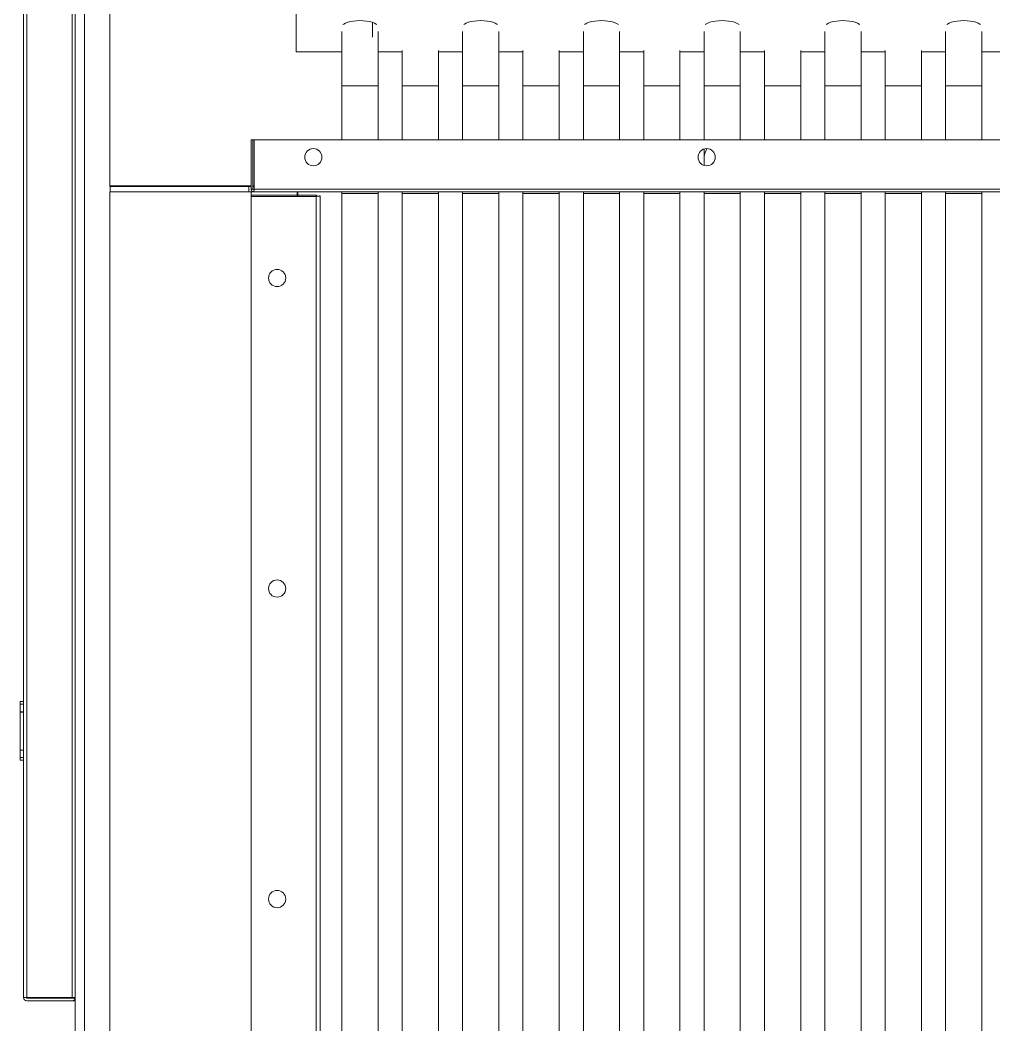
# Model space of a CAD drawing. Header units: millimetres. Extents: x 5343 to 29633, y -275 to 12336.
# Drawn here: x 16038 to 16602, y 4017 to 4599 of the extents above; entities that cross this region are included whole.
import ezdxf

# ---------------------------------------------------------------- set-up
doc = ezdxf.new("R2010")
doc.units = ezdxf.units.MM

msp = doc.modelspace()

# ---------------------------------------------------------------- linework, layer by layer
at = {"linetype": 'Continuous', "lineweight": 15}
for p, q in [((16039.53, 4032.85), (16039.53, 4839.05)), ((16041.43, 4032.85), (16041.43, 4839.05)), ((16041.43, 4032.85), (16041.43, 4839.05)), ((16067.63, 4032.85), (16067.63, 4839.05)), ((16067.63, 4032.85), (16067.63, 4839.05)), ((16069.53, 4820.95), (16069.53, 3180.95)), ((16069.53, 4820.95), (16069.53, 3180.95)), ((16074.93, 4820.95), (16074.93, 3180.95)), ((16074.93, 4820.95), (16074.93, 3180.95)), ((16089.53, 4766.95), (16089.53, 4503.35)), ((16089.53, 4766.95), (16089.53, 4503.35)), ((16197.53, 4580.95), (16197.53, 4610.95)), ((16197.53, 4580.95), (16197.53, 4610.95)), ((16197.53, 4584.45), (16197.53, 4610.95)), ((16225.13, 4597.12), (16224.7, 4596.79)), ((16225.13, 4597.12), (16224.7, 4596.79)), ((16226.15, 4597.69), (16225.13, 4597.12)), ((16226.15, 4597.69), (16225.13, 4597.12)), ((16227.45, 4598.18), (16226.15, 4597.69)), ((16227.45, 4598.18), (16226.15, 4597.69)), ((16229, 4598.58), (16227.45, 4598.18)), ((16229, 4598.58), (16227.45, 4598.18)), ((16230.73, 4598.87), (16229, 4598.58)), ((16230.73, 4598.87), (16229, 4598.58)), ((16232.6, 4599.05), (16230.73, 4598.87)), ((16232.6, 4599.05), (16230.73, 4598.87)), ((16234.53, 4599.12), (16232.6, 4599.05)), ((16234.53, 4599.12), (16232.6, 4599.05)), ((16236.46, 4599.05), (16234.53, 4599.12)), ((16236.46, 4599.05), (16234.53, 4599.12)), ((16238.32, 4598.87), (16236.46, 4599.05)), ((16238.32, 4598.87), (16236.46, 4599.05)), ((16240.06, 4598.58), (16238.32, 4598.87)), ((16240.06, 4598.58), (16238.32, 4598.87)), ((16241.6, 4598.18), (16240.06, 4598.58)), ((16241.6, 4598.18), (16240.06, 4598.58)), ((16242.91, 4597.69), (16241.6, 4598.18)), ((16242.91, 4597.69), (16241.6, 4598.18)), ((16241.82, 4598.1), (16241.82, 4589.59)), ((16243.93, 4597.12), (16242.91, 4597.69)), ((16243.93, 4597.12), (16242.91, 4597.69)), ((16244.35, 4596.79), (16243.93, 4597.12)), ((16244.35, 4596.79), (16243.93, 4597.12)), ((16295.13, 4597.12), (16294.7, 4596.79)), ((16295.13, 4597.12), (16294.7, 4596.79)), ((16296.15, 4597.69), (16295.13, 4597.12)), ((16296.15, 4597.69), (16295.13, 4597.12)), ((16297.45, 4598.18), (16296.15, 4597.69)), ((16297.45, 4598.18), (16296.15, 4597.69)), ((16299, 4598.58), (16297.45, 4598.18)), ((16299, 4598.58), (16297.45, 4598.18)), ((16300.73, 4598.87), (16299, 4598.58)), ((16300.73, 4598.87), (16299, 4598.58)), ((16302.6, 4599.05), (16300.73, 4598.87)), ((16302.6, 4599.05), (16300.73, 4598.87)), ((16304.53, 4599.12), (16302.6, 4599.05)), ((16304.53, 4599.12), (16302.6, 4599.05)), ((16306.46, 4599.05), (16304.53, 4599.12)), ((16306.46, 4599.05), (16304.53, 4599.12)), ((16308.32, 4598.87), (16306.46, 4599.05)), ((16308.32, 4598.87), (16306.46, 4599.05)), ((16310.06, 4598.58), (16308.32, 4598.87)), ((16310.06, 4598.58), (16308.32, 4598.87)), ((16311.6, 4598.18), (16310.06, 4598.58)), ((16311.6, 4598.18), (16310.06, 4598.58)), ((16312.91, 4597.69), (16311.6, 4598.18)), ((16312.91, 4597.69), (16311.6, 4598.18)), ((16313.93, 4597.12), (16312.91, 4597.69)), ((16313.93, 4597.12), (16312.91, 4597.69)), ((16314.35, 4596.79), (16313.93, 4597.12)), ((16314.35, 4596.79), (16313.93, 4597.12)), ((16365.13, 4597.12), (16364.7, 4596.79)), ((16365.13, 4597.12), (16364.7, 4596.79)), ((16366.15, 4597.69), (16365.13, 4597.12)), ((16366.15, 4597.69), (16365.13, 4597.12)), ((16367.45, 4598.18), (16366.15, 4597.69)), ((16367.45, 4598.18), (16366.15, 4597.69)), ((16369, 4598.58), (16367.45, 4598.18)), ((16369, 4598.58), (16367.45, 4598.18)), ((16370.73, 4598.87), (16369, 4598.58)), ((16370.73, 4598.87), (16369, 4598.58)), ((16372.6, 4599.05), (16370.73, 4598.87)), ((16372.6, 4599.05), (16370.73, 4598.87)), ((16374.53, 4599.12), (16372.6, 4599.05)), ((16374.53, 4599.12), (16372.6, 4599.05)), ((16376.46, 4599.05), (16374.53, 4599.12)), ((16376.46, 4599.05), (16374.53, 4599.12)), ((16378.32, 4598.87), (16376.46, 4599.05)), ((16378.32, 4598.87), (16376.46, 4599.05)), ((16380.06, 4598.58), (16378.32, 4598.87)), ((16380.06, 4598.58), (16378.32, 4598.87)), ((16381.6, 4598.18), (16380.06, 4598.58)), ((16381.6, 4598.18), (16380.06, 4598.58)), ((16382.91, 4597.69), (16381.6, 4598.18)), ((16382.91, 4597.69), (16381.6, 4598.18)), ((16383.93, 4597.12), (16382.91, 4597.69)), ((16383.93, 4597.12), (16382.91, 4597.69)), ((16384.35, 4596.79), (16383.93, 4597.12)), ((16384.35, 4596.79), (16383.93, 4597.12)), ((16435.13, 4597.12), (16434.7, 4596.79)), ((16435.13, 4597.12), (16434.7, 4596.79)), ((16436.15, 4597.69), (16435.13, 4597.12)), ((16436.15, 4597.69), (16435.13, 4597.12)), ((16437.45, 4598.18), (16436.15, 4597.69)), ((16437.45, 4598.18), (16436.15, 4597.69)), ((16439, 4598.58), (16437.45, 4598.18)), ((16439, 4598.58), (16437.45, 4598.18)), ((16440.73, 4598.87), (16439, 4598.58)), ((16440.73, 4598.87), (16439, 4598.58)), ((16442.6, 4599.05), (16440.73, 4598.87)), ((16442.6, 4599.05), (16440.73, 4598.87)), ((16444.53, 4599.12), (16442.6, 4599.05)), ((16444.53, 4599.12), (16442.6, 4599.05)), ((16446.46, 4599.05), (16444.53, 4599.12)), ((16446.46, 4599.05), (16444.53, 4599.12)), ((16448.32, 4598.87), (16446.46, 4599.05)), ((16448.32, 4598.87), (16446.46, 4599.05)), ((16450.06, 4598.58), (16448.32, 4598.87)), ((16450.06, 4598.58), (16448.32, 4598.87)), ((16451.6, 4598.18), (16450.06, 4598.58)), ((16451.6, 4598.18), (16450.06, 4598.58)), ((16452.91, 4597.69), (16451.6, 4598.18)), ((16452.91, 4597.69), (16451.6, 4598.18)), ((16453.93, 4597.12), (16452.91, 4597.69)), ((16453.93, 4597.12), (16452.91, 4597.69)), ((16454.35, 4596.79), (16453.93, 4597.12)), ((16454.35, 4596.79), (16453.93, 4597.12)), ((16505.13, 4597.12), (16504.7, 4596.79)), ((16505.13, 4597.12), (16504.7, 4596.79)), ((16506.15, 4597.69), (16505.13, 4597.12)), ((16506.15, 4597.69), (16505.13, 4597.12)), ((16507.45, 4598.18), (16506.15, 4597.69)), ((16507.45, 4598.18), (16506.15, 4597.69)), ((16509, 4598.58), (16507.45, 4598.18)), ((16509, 4598.58), (16507.45, 4598.18)), ((16510.73, 4598.87), (16509, 4598.58)), ((16510.73, 4598.87), (16509, 4598.58)), ((16512.6, 4599.05), (16510.73, 4598.87)), ((16512.6, 4599.05), (16510.73, 4598.87)), ((16514.53, 4599.12), (16512.6, 4599.05)), ((16514.53, 4599.12), (16512.6, 4599.05)), ((16516.46, 4599.05), (16514.53, 4599.12)), ((16516.46, 4599.05), (16514.53, 4599.12)), ((16518.32, 4598.87), (16516.46, 4599.05)), ((16518.32, 4598.87), (16516.46, 4599.05)), ((16520.06, 4598.58), (16518.32, 4598.87)), ((16520.06, 4598.58), (16518.32, 4598.87)), ((16521.6, 4598.18), (16520.06, 4598.58)), ((16521.6, 4598.18), (16520.06, 4598.58)), ((16522.91, 4597.69), (16521.6, 4598.18)), ((16522.91, 4597.69), (16521.6, 4598.18)), ((16523.93, 4597.12), (16522.91, 4597.69)), ((16523.93, 4597.12), (16522.91, 4597.69)), ((16524.35, 4596.79), (16523.93, 4597.12)), ((16524.35, 4596.79), (16523.93, 4597.12)), ((16575.13, 4597.12), (16574.7, 4596.79)), ((16575.13, 4597.12), (16574.7, 4596.79)), ((16576.15, 4597.69), (16575.13, 4597.12)), ((16576.15, 4597.69), (16575.13, 4597.12)), ((16577.45, 4598.18), (16576.15, 4597.69)), ((16577.45, 4598.18), (16576.15, 4597.69)), ((16579, 4598.58), (16577.45, 4598.18)), ((16579, 4598.58), (16577.45, 4598.18)), ((16580.73, 4598.87), (16579, 4598.58)), ((16580.73, 4598.87), (16579, 4598.58)), ((16582.6, 4599.05), (16580.73, 4598.87)), ((16582.6, 4599.05), (16580.73, 4598.87)), ((16584.53, 4599.12), (16582.6, 4599.05)), ((16584.53, 4599.12), (16582.6, 4599.05)), ((16586.46, 4599.05), (16584.53, 4599.12)), ((16588.32, 4598.87), (16586.46, 4599.05)), ((16590.06, 4598.58), (16588.32, 4598.87)), ((16591.6, 4598.18), (16590.06, 4598.58)), ((16592.91, 4597.69), (16591.6, 4598.18)), ((16593.93, 4597.12), (16592.91, 4597.69)), ((16594.35, 4596.79), (16593.93, 4597.12)), ((16224.03, 4592.83), (16224.03, 4561.32)), ((16224.03, 4592.83), (16224.03, 4561.32)), ((16245.03, 4561.32), (16245.03, 4592.83)), ((16245.03, 4561.32), (16245.03, 4592.83)), ((16294.03, 4592.83), (16294.03, 4561.32)), ((16294.03, 4592.83), (16294.03, 4561.32)), ((16315.03, 4561.32), (16315.03, 4592.83)), ((16315.03, 4561.32), (16315.03, 4592.83)), ((16364.03, 4592.83), (16364.03, 4561.32)), ((16364.03, 4592.83), (16364.03, 4561.32)), ((16385.03, 4561.32), (16385.03, 4592.83)), ((16385.03, 4561.32), (16385.03, 4592.83)), ((16434.03, 4592.83), (16434.03, 4561.32)), ((16434.03, 4592.83), (16434.03, 4561.32)), ((16455.03, 4561.32), (16455.03, 4592.83)), ((16455.03, 4561.32), (16455.03, 4592.83)), ((16504.03, 4592.83), (16504.03, 4561.32)), ((16504.03, 4592.83), (16504.03, 4561.32)), ((16525.03, 4561.32), (16525.03, 4592.83)), ((16525.03, 4561.32), (16525.03, 4592.83)), ((16574.03, 4592.83), (16574.03, 4561.32)), ((16574.03, 4592.83), (16574.03, 4561.32)), ((16595.03, 4561.32), (16595.03, 4592.83)), ((16197.53, 4580.95), (16224.03, 4580.95)), ((16197.53, 4580.95), (16224.03, 4580.95)), ((16245.03, 4580.95), (16259.03, 4580.95)), ((16245.03, 4580.95), (16259.03, 4580.95)), ((16259.03, 4581.76), (16259.03, 4561.32)), ((16259.03, 4581.76), (16259.03, 4561.32)), ((16280.03, 4561.32), (16280.03, 4581.76)), ((16280.03, 4561.32), (16280.03, 4581.76)), ((16280.03, 4580.95), (16294.03, 4580.95)), ((16280.03, 4580.95), (16294.03, 4580.95)), ((16315.03, 4580.95), (16329.03, 4580.95)), ((16315.03, 4580.95), (16329.03, 4580.95)), ((16329.03, 4581.76), (16329.03, 4561.32)), ((16329.03, 4581.76), (16329.03, 4561.32)), ((16350.03, 4561.32), (16350.03, 4581.76)), ((16350.03, 4561.32), (16350.03, 4581.76)), ((16350.03, 4580.95), (16364.03, 4580.95)), ((16350.03, 4580.95), (16364.03, 4580.95)), ((16385.03, 4580.95), (16399.03, 4580.95)), ((16385.03, 4580.95), (16399.03, 4580.95)), ((16399.03, 4581.76), (16399.03, 4561.32)), ((16399.03, 4581.76), (16399.03, 4561.32)), ((16420.03, 4561.32), (16420.03, 4581.76)), ((16420.03, 4561.32), (16420.03, 4581.76)), ((16420.03, 4580.95), (16434.03, 4580.95)), ((16420.03, 4580.95), (16434.03, 4580.95)), ((16455.03, 4580.95), (16469.03, 4580.95)), ((16455.03, 4580.95), (16469.03, 4580.95)), ((16469.03, 4581.76), (16469.03, 4561.32)), ((16469.03, 4581.76), (16469.03, 4561.32)), ((16490.03, 4561.32), (16490.03, 4581.76)), ((16490.03, 4561.32), (16490.03, 4581.76)), ((16490.03, 4580.95), (16504.03, 4580.95)), ((16490.03, 4580.95), (16504.03, 4580.95)), ((16525.03, 4580.95), (16539.03, 4580.95)), ((16525.03, 4580.95), (16539.03, 4580.95)), ((16539.03, 4581.76), (16539.03, 4561.32)), ((16539.03, 4581.76), (16539.03, 4561.32)), ((16560.03, 4561.32), (16560.03, 4581.76)), ((16560.03, 4561.32), (16560.03, 4581.76)), ((16560.03, 4580.95), (16574.03, 4580.95)), ((16560.03, 4580.95), (16574.03, 4580.95)), ((16595.03, 4580.95), (16609.03, 4580.95)), ((16224.03, 4561.32), (16224.03, 4529.95)), ((16234.53, 4561.32), (16224.03, 4561.32)), ((16224.03, 4561.32), (16224.03, 4529.95)), ((16234.53, 4561.32), (16224.03, 4561.32)), ((16245.03, 4561.32), (16234.53, 4561.32)), ((16245.03, 4561.32), (16234.53, 4561.32)), ((16245.03, 4529.95), (16245.03, 4561.32)), ((16245.03, 4529.95), (16245.03, 4561.32)), ((16259.03, 4561.32), (16259.03, 4529.95)), ((16269.53, 4561.32), (16259.03, 4561.32)), ((16259.03, 4561.32), (16259.03, 4529.95)), ((16269.53, 4561.32), (16259.03, 4561.32)), ((16280.03, 4561.32), (16269.53, 4561.32)), ((16280.03, 4561.32), (16269.53, 4561.32)), ((16280.03, 4529.95), (16280.03, 4561.32)), ((16280.03, 4529.95), (16280.03, 4561.32)), ((16294.03, 4561.32), (16294.03, 4529.95)), ((16304.53, 4561.32), (16294.03, 4561.32)), ((16294.03, 4561.32), (16294.03, 4529.95)), ((16304.53, 4561.32), (16294.03, 4561.32)), ((16315.03, 4561.32), (16304.53, 4561.32)), ((16315.03, 4561.32), (16304.53, 4561.32)), ((16315.03, 4529.95), (16315.03, 4561.32)), ((16315.03, 4529.95), (16315.03, 4561.32)), ((16329.03, 4561.32), (16329.03, 4529.95)), ((16339.53, 4561.32), (16329.03, 4561.32)), ((16329.03, 4561.32), (16329.03, 4529.95)), ((16339.53, 4561.32), (16329.03, 4561.32)), ((16350.03, 4561.32), (16339.53, 4561.32)), ((16350.03, 4561.32), (16339.53, 4561.32)), ((16350.03, 4529.95), (16350.03, 4561.32)), ((16350.03, 4529.95), (16350.03, 4561.32)), ((16364.03, 4561.32), (16364.03, 4529.95)), ((16374.53, 4561.32), (16364.03, 4561.32)), ((16364.03, 4561.32), (16364.03, 4529.95)), ((16374.53, 4561.32), (16364.03, 4561.32)), ((16385.03, 4561.32), (16374.53, 4561.32)), ((16385.03, 4561.32), (16374.53, 4561.32)), ((16385.03, 4529.95), (16385.03, 4561.32)), ((16385.03, 4529.95), (16385.03, 4561.32)), ((16399.03, 4561.32), (16399.03, 4529.95)), ((16409.53, 4561.32), (16399.03, 4561.32)), ((16399.03, 4561.32), (16399.03, 4529.95)), ((16409.53, 4561.32), (16399.03, 4561.32)), ((16420.03, 4561.32), (16409.53, 4561.32)), ((16420.03, 4561.32), (16409.53, 4561.32)), ((16420.03, 4529.95), (16420.03, 4561.32)), ((16420.03, 4529.95), (16420.03, 4561.32)), ((16434.03, 4561.32), (16434.03, 4529.95)), ((16444.53, 4561.32), (16434.03, 4561.32)), ((16434.03, 4561.32), (16434.03, 4529.95)), ((16444.53, 4561.32), (16434.03, 4561.32)), ((16455.03, 4561.32), (16444.53, 4561.32)), ((16455.03, 4561.32), (16444.53, 4561.32)), ((16455.03, 4529.95), (16455.03, 4561.32)), ((16455.03, 4529.95), (16455.03, 4561.32)), ((16469.03, 4561.32), (16469.03, 4529.95)), ((16479.53, 4561.32), (16469.03, 4561.32)), ((16469.03, 4561.32), (16469.03, 4529.95)), ((16479.53, 4561.32), (16469.03, 4561.32)), ((16490.03, 4561.32), (16479.53, 4561.32)), ((16490.03, 4561.32), (16479.53, 4561.32)), ((16490.03, 4529.95), (16490.03, 4561.32)), ((16490.03, 4529.95), (16490.03, 4561.32)), ((16504.03, 4561.32), (16504.03, 4529.95)), ((16514.53, 4561.32), (16504.03, 4561.32)), ((16504.03, 4561.32), (16504.03, 4529.95)), ((16514.53, 4561.32), (16504.03, 4561.32)), ((16525.03, 4561.32), (16514.53, 4561.32)), ((16525.03, 4561.32), (16514.53, 4561.32)), ((16525.03, 4529.95), (16525.03, 4561.32)), ((16525.03, 4529.95), (16525.03, 4561.32)), ((16539.03, 4561.32), (16539.03, 4529.95)), ((16549.53, 4561.32), (16539.03, 4561.32)), ((16539.03, 4561.32), (16539.03, 4529.95)), ((16549.53, 4561.32), (16539.03, 4561.32)), ((16560.03, 4561.32), (16549.53, 4561.32)), ((16560.03, 4561.32), (16549.53, 4561.32)), ((16560.03, 4529.95), (16560.03, 4561.32)), ((16560.03, 4529.95), (16560.03, 4561.32)), ((16574.03, 4561.32), (16574.03, 4529.95)), ((16584.53, 4561.32), (16574.03, 4561.32)), ((16574.03, 4561.32), (16574.03, 4529.95)), ((16584.53, 4561.32), (16574.03, 4561.32)), ((16595.03, 4561.32), (16584.53, 4561.32)), ((16595.03, 4529.95), (16595.03, 4561.32)), ((16171.53, 4529.95), (16171.53, 4501.35)), ((16172.53, 4529.95), (16171.53, 4529.95)), ((16171.53, 4529.95), (16171.53, 4501.35)), ((16172.53, 4529.95), (16171.53, 4529.95)), ((16172.53, 4501.35), (16172.53, 4529.95)), ((16173.23, 4529.95), (16172.53, 4529.95)), ((16172.53, 4501.35), (16172.53, 4529.95)), ((16173.23, 4529.95), (16172.53, 4529.95)), ((16173.23, 4529.95), (16925.82, 4529.95)), ((16173.23, 4501.35), (16173.23, 4529.95)), ((16173.23, 4529.95), (16925.82, 4529.95)), ((16173.23, 4501.35), (16173.23, 4529.95)), ((16434.03, 4524.72), (16434.03, 4518.95)), ((16434.03, 4524.72), (16434.03, 4518.95)), ((16434.03, 4518.95), (16434.03, 4515.18)), ((16434.03, 4518.95), (16434.03, 4515.18)), ((16171.53, 4503.35), (16089.53, 4503.35)), ((16171.53, 4503.35), (16089.53, 4503.35)), ((16170.03, 4502.95), (16089.69, 4502.95)), ((16089.69, 4502.95), (16089.69, 4499.95)), ((16170.03, 4502.95), (16089.69, 4502.95)), ((16089.69, 4502.95), (16089.69, 4499.95)), ((16171.53, 4502.95), (16170.03, 4502.95)), ((16170.03, 4502.95), (16170.03, 4499.95)), ((16171.53, 4502.95), (16170.03, 4502.95)), ((16170.03, 4502.95), (16170.03, 4499.95)), ((16173.23, 4503.35), (16172.53, 4503.35)), ((16173.23, 4503.35), (16172.53, 4503.35)), ((16173.23, 4502.95), (16172.53, 4502.95)), ((16173.23, 4502.95), (16172.53, 4502.95)), ((16089.53, 4499.95), (16089.53, 3499.95)), ((16089.69, 4499.95), (16089.53, 4499.95)), ((16089.69, 4499.95), (16089.53, 4499.95)), ((16089.53, 4499.95), (16089.53, 3499.95)), ((16170.03, 4499.95), (16089.69, 4499.95)), ((16170.03, 4499.95), (16089.69, 4499.95)), ((16170.03, 4499.95), (16171.53, 4499.95)), ((16170.03, 4499.95), (16171.53, 4499.95)), ((16171.53, 4501.35), (16172.53, 4501.35)), ((16171.53, 4501.35), (16172.53, 4501.35)), ((16171.53, 4499.95), (16171.53, 4497.95)), ((16172.93, 4499.95), (16171.53, 4499.95)), ((16171.53, 4499.95), (16171.53, 4497.95)), ((16172.93, 4499.95), (16171.53, 4499.95)), ((16209.13, 4497.95), (16171.53, 4497.95)), ((16171.53, 4497.95), (16171.53, 4497.25)), ((16209.13, 4497.95), (16171.53, 4497.95)), ((16171.53, 4497.95), (16171.53, 4497.25)), ((16171.53, 4497.25), (16171.53, 3502.66)), ((16209.13, 4497.25), (16171.53, 4497.25)), ((16171.53, 4497.25), (16171.53, 3502.66)), ((16209.13, 4497.25), (16171.53, 4497.25)), ((16173.18, 4500.95), (16172.93, 4500.95)), ((16173.18, 4500.95), (16172.93, 4500.95)), ((16926.13, 4499.95), (16172.93, 4499.95)), ((16926.13, 4499.95), (16172.93, 4499.95)), ((16925.82, 4501.35), (16173.23, 4501.35)), ((16925.82, 4501.35), (16173.23, 4501.35)), ((16198.13, 4499.95), (16198.13, 4497.25)), ((16198.13, 4499.95), (16198.13, 4497.25)), ((16198.53, 4499.95), (16198.53, 4497.25)), ((16198.53, 4499.95), (16198.53, 4497.25)), ((16209.13, 4497.25), (16209.13, 3502.66)), ((16209.13, 4497.25), (16209.13, 3502.66)), ((16209.53, 4497.55), (16209.53, 4497.28)), ((16209.53, 4497.55), (16209.53, 4497.28)), ((16211.53, 4497.55), (16211.53, 3502.35)), ((16211.53, 4497.55), (16211.53, 3502.35)), ((16224.03, 4499.95), (16224.03, 4498.95)), ((16224.03, 4499.95), (16224.03, 4498.95)), ((16224.03, 4498.95), (16224.03, 3499.95)), ((16234.53, 4498.95), (16224.03, 4498.95)), ((16224.03, 4498.95), (16224.03, 3499.95)), ((16234.53, 4498.95), (16224.03, 4498.95)), ((16245.03, 4498.95), (16234.53, 4498.95)), ((16245.03, 4498.95), (16234.53, 4498.95)), ((16245.03, 4498.95), (16245.03, 4499.95)), ((16245.03, 4498.95), (16245.03, 4499.95)), ((16245.03, 3499.95), (16245.03, 4498.95)), ((16245.03, 3499.95), (16245.03, 4498.95)), ((16259.03, 4499.95), (16259.03, 4498.95)), ((16259.03, 4499.95), (16259.03, 4498.95)), ((16259.03, 4498.95), (16259.03, 3499.95)), ((16269.53, 4498.95), (16259.03, 4498.95)), ((16259.03, 4498.95), (16259.03, 3499.95)), ((16269.53, 4498.95), (16259.03, 4498.95)), ((16280.03, 4498.95), (16269.53, 4498.95)), ((16280.03, 4498.95), (16269.53, 4498.95)), ((16280.03, 4498.95), (16280.03, 4499.95)), ((16280.03, 4498.95), (16280.03, 4499.95)), ((16280.03, 3499.95), (16280.03, 4498.95)), ((16280.03, 3499.95), (16280.03, 4498.95)), ((16294.03, 4499.95), (16294.03, 4498.95)), ((16294.03, 4499.95), (16294.03, 4498.95)), ((16294.03, 4498.95), (16294.03, 3499.95)), ((16304.53, 4498.95), (16294.03, 4498.95)), ((16294.03, 4498.95), (16294.03, 3499.95)), ((16304.53, 4498.95), (16294.03, 4498.95)), ((16315.03, 4498.95), (16304.53, 4498.95)), ((16315.03, 4498.95), (16304.53, 4498.95)), ((16315.03, 4498.95), (16315.03, 4499.95)), ((16315.03, 4498.95), (16315.03, 4499.95)), ((16315.03, 3499.95), (16315.03, 4498.95)), ((16315.03, 3499.95), (16315.03, 4498.95)), ((16329.03, 4499.95), (16329.03, 4498.95)), ((16329.03, 4499.95), (16329.03, 4498.95)), ((16329.03, 4498.95), (16329.03, 3499.95)), ((16339.53, 4498.95), (16329.03, 4498.95)), ((16329.03, 4498.95), (16329.03, 3499.95)), ((16339.53, 4498.95), (16329.03, 4498.95)), ((16350.03, 4498.95), (16339.53, 4498.95)), ((16350.03, 4498.95), (16339.53, 4498.95)), ((16350.03, 4498.95), (16350.03, 4499.95)), ((16350.03, 4498.95), (16350.03, 4499.95)), ((16350.03, 3499.95), (16350.03, 4498.95)), ((16350.03, 3499.95), (16350.03, 4498.95)), ((16364.03, 4499.95), (16364.03, 4498.95)), ((16364.03, 4499.95), (16364.03, 4498.95)), ((16364.03, 4498.95), (16364.03, 3499.95)), ((16374.53, 4498.95), (16364.03, 4498.95)), ((16364.03, 4498.95), (16364.03, 3499.95)), ((16374.53, 4498.95), (16364.03, 4498.95)), ((16385.03, 4498.95), (16374.53, 4498.95)), ((16385.03, 4498.95), (16374.53, 4498.95)), ((16385.03, 4498.95), (16385.03, 4499.95)), ((16385.03, 4498.95), (16385.03, 4499.95)), ((16385.03, 3499.95), (16385.03, 4498.95)), ((16385.03, 3499.95), (16385.03, 4498.95)), ((16399.03, 4499.95), (16399.03, 4498.95)), ((16399.03, 4499.95), (16399.03, 4498.95)), ((16399.03, 4498.95), (16399.03, 3499.95)), ((16409.53, 4498.95), (16399.03, 4498.95)), ((16399.03, 4498.95), (16399.03, 3499.95)), ((16409.53, 4498.95), (16399.03, 4498.95)), ((16420.03, 4498.95), (16409.53, 4498.95)), ((16420.03, 4498.95), (16409.53, 4498.95)), ((16420.03, 4498.95), (16420.03, 4499.95)), ((16420.03, 4498.95), (16420.03, 4499.95)), ((16420.03, 3499.95), (16420.03, 4498.95)), ((16420.03, 3499.95), (16420.03, 4498.95)), ((16434.03, 4499.95), (16434.03, 4498.95)), ((16434.03, 4499.95), (16434.03, 4498.95)), ((16434.03, 4498.95), (16434.03, 3499.95)), ((16444.53, 4498.95), (16434.03, 4498.95)), ((16434.03, 4498.95), (16434.03, 3499.95)), ((16444.53, 4498.95), (16434.03, 4498.95)), ((16455.03, 4498.95), (16444.53, 4498.95)), ((16455.03, 4498.95), (16444.53, 4498.95)), ((16455.03, 4498.95), (16455.03, 4499.95)), ((16455.03, 4498.95), (16455.03, 4499.95)), ((16455.03, 3499.95), (16455.03, 4498.95)), ((16455.03, 3499.95), (16455.03, 4498.95)), ((16469.03, 4499.95), (16469.03, 4498.95)), ((16469.03, 4499.95), (16469.03, 4498.95)), ((16469.03, 4498.95), (16469.03, 3499.95)), ((16479.53, 4498.95), (16469.03, 4498.95)), ((16469.03, 4498.95), (16469.03, 3499.95)), ((16479.53, 4498.95), (16469.03, 4498.95)), ((16490.03, 4498.95), (16479.53, 4498.95)), ((16490.03, 4498.95), (16479.53, 4498.95)), ((16490.03, 4498.95), (16490.03, 4499.95)), ((16490.03, 4498.95), (16490.03, 4499.95)), ((16490.03, 3499.95), (16490.03, 4498.95)), ((16490.03, 3499.95), (16490.03, 4498.95)), ((16504.03, 4499.95), (16504.03, 4498.95)), ((16504.03, 4499.95), (16504.03, 4498.95)), ((16504.03, 4498.95), (16504.03, 3499.95)), ((16514.53, 4498.95), (16504.03, 4498.95)), ((16504.03, 4498.95), (16504.03, 3499.95)), ((16514.53, 4498.95), (16504.03, 4498.95)), ((16525.03, 4498.95), (16514.53, 4498.95)), ((16525.03, 4498.95), (16514.53, 4498.95)), ((16525.03, 4498.95), (16525.03, 4499.95)), ((16525.03, 4498.95), (16525.03, 4499.95)), ((16525.03, 3499.95), (16525.03, 4498.95)), ((16525.03, 3499.95), (16525.03, 4498.95)), ((16539.03, 4499.95), (16539.03, 4498.95)), ((16539.03, 4499.95), (16539.03, 4498.95)), ((16539.03, 4498.95), (16539.03, 3499.95)), ((16549.53, 4498.95), (16539.03, 4498.95)), ((16539.03, 4498.95), (16539.03, 3499.95)), ((16549.53, 4498.95), (16539.03, 4498.95)), ((16560.03, 4498.95), (16549.53, 4498.95)), ((16560.03, 4498.95), (16549.53, 4498.95)), ((16560.03, 4498.95), (16560.03, 4499.95)), ((16560.03, 4498.95), (16560.03, 4499.95)), ((16560.03, 3499.95), (16560.03, 4498.95)), ((16560.03, 3499.95), (16560.03, 4498.95)), ((16574.03, 4499.95), (16574.03, 4498.95)), ((16574.03, 4499.95), (16574.03, 4498.95)), ((16574.03, 4498.95), (16574.03, 3499.95)), ((16584.53, 4498.95), (16574.03, 4498.95)), ((16574.03, 4498.95), (16574.03, 3499.95)), ((16584.53, 4498.95), (16574.03, 4498.95)), ((16595.03, 4498.95), (16584.53, 4498.95)), ((16595.03, 4498.95), (16595.03, 4499.95)), ((16595.03, 3499.95), (16595.03, 4498.95)), ((16039.53, 4204.41), (16037.53, 4204.41)), ((16037.53, 4202.91), (16037.53, 4204.41)), ((16037.53, 4171.91), (16037.53, 4202.91)), ((16039.53, 4202.91), (16037.53, 4202.91)), ((16039.53, 4198.45), (16037.53, 4198.45)), ((16039.53, 4198.2), (16037.53, 4198.2)), ((16039.53, 4176.2), (16037.53, 4176.2)), ((16037.53, 4170.41), (16037.53, 4171.91)), ((16039.53, 4171.91), (16037.53, 4171.91)), ((16037.53, 4170.41), (16039.53, 4170.41)), ((16041.43, 4032.85), (16039.53, 4032.85)), ((16041.43, 4032.85), (16039.53, 4032.85)), ((16041.43, 4032.85), (16067.63, 4032.85)), ((16041.43, 4032.85), (16067.63, 4032.85)), ((16041.43, 4032.45), (16069.53, 4032.45)), ((16041.43, 4032.45), (16069.53, 4032.45)), ((16041.43, 4030.95), (16069.53, 4030.95)), ((16041.43, 4030.95), (16069.53, 4030.95)), ((16069.53, 4032.85), (16067.63, 4032.85)), ((16069.53, 4032.85), (16067.63, 4032.85))]:
    msp.add_line(p, q, dxfattribs=at)
for centre in [(16207.53, 4519.95), (16207.53, 4519.95), (16435.53, 4519.95), (16435.53, 4519.95), (16186.53, 4449.95), (16186.53, 4449.95), (16186.53, 4269.95), (16186.53, 4269.95), (16186.53, 4089.95), (16186.53, 4089.95)]:
    msp.add_circle(centre, 5, dxfattribs=at)
for centre, radius, start, end in [((16444.53, 4518.95), 10.5, 145.24267, 180), ((16444.53, 4518.95), 10.5, 145.24307, 180), ((16041.43, 4032.85), 1.9, 180, 270), ((16041.43, 4032.85), 1.9, 180, 270), ((16041.43, 4032.85), 0.4, 180, 270), ((16041.43, 4032.85), 0.4, 180, 270), ((16067.63, 4032.85), 1.9, 270, 0), ((16067.63, 4032.85), 1.9, 270, 0)]:
    msp.add_arc(centre, radius, start, end, dxfattribs=at)
for points in [[(16089.53, 4503.35), (16089.54, 4503.3), (16089.57, 4503.2), (16089.61, 4503.07), (16089.65, 4502.97), (16089.68, 4502.96), (16089.69, 4502.95)], [(16089.53, 4503.35), (16089.54, 4503.3), (16089.57, 4503.2), (16089.61, 4503.07), (16089.65, 4502.97), (16089.68, 4502.96), (16089.69, 4502.95)], [(16171.53, 4501.35), (16171.55, 4501.17), (16171.59, 4500.8), (16171.91, 4500.34), (16172.38, 4500.02), (16172.74, 4499.98), (16172.93, 4499.95)], [(16171.53, 4501.35), (16171.55, 4501.17), (16171.59, 4500.8), (16171.91, 4500.34), (16172.38, 4500.02), (16172.74, 4499.98), (16172.93, 4499.95)], [(16172.53, 4501.35), (16172.53, 4501.3), (16172.55, 4501.2), (16172.64, 4501.07), (16172.77, 4500.97), (16172.88, 4500.96), (16172.93, 4500.95)], [(16172.53, 4501.35), (16172.53, 4501.3), (16172.55, 4501.2), (16172.64, 4501.07), (16172.77, 4500.97), (16172.88, 4500.96), (16172.93, 4500.95)], [(16172.93, 4499.95), (16172.95, 4499.98), (16173, 4500.02), (16173.08, 4500.34), (16173.16, 4500.8), (16173.21, 4501.17), (16173.23, 4501.35)], [(16172.93, 4500.95), (16172.95, 4500.96), (16173, 4500.97), (16173.08, 4501.07), (16173.16, 4501.2), (16173.21, 4501.3), (16173.23, 4501.35)], [(16172.93, 4499.95), (16172.95, 4499.98), (16173, 4500.02), (16173.08, 4500.34), (16173.16, 4500.8), (16173.21, 4501.17), (16173.23, 4501.35)], [(16172.93, 4500.95), (16172.95, 4500.96), (16173, 4500.97), (16173.08, 4501.07), (16173.16, 4501.2), (16173.21, 4501.3), (16173.23, 4501.35)], [(16209.53, 4497.55), (16209.52, 4497.61), (16209.51, 4497.71), (16209.42, 4497.84), (16209.28, 4497.94), (16209.18, 4497.95), (16209.13, 4497.95)], [(16209.53, 4497.55), (16209.52, 4497.61), (16209.51, 4497.71), (16209.42, 4497.84), (16209.28, 4497.94), (16209.18, 4497.95), (16209.13, 4497.95)], [(16209.13, 4497.25), (16209.44, 4497.27), (16210.07, 4497.32), (16210.86, 4497.4), (16211.42, 4497.48), (16211.49, 4497.53), (16211.53, 4497.55)], [(16209.13, 4497.25), (16209.18, 4497.27), (16209.28, 4497.32), (16209.42, 4497.4), (16209.51, 4497.48), (16209.52, 4497.53), (16209.53, 4497.55)], [(16209.13, 4497.25), (16209.44, 4497.27), (16210.07, 4497.32), (16210.86, 4497.4), (16211.42, 4497.48), (16211.49, 4497.53), (16211.53, 4497.55)], [(16209.13, 4497.25), (16209.18, 4497.27), (16209.28, 4497.32), (16209.42, 4497.4), (16209.51, 4497.48), (16209.52, 4497.53), (16209.53, 4497.55)]]:
    msp.add_open_spline(points, degree=3, dxfattribs=at)

doc.saveas('drawing.dxf')
